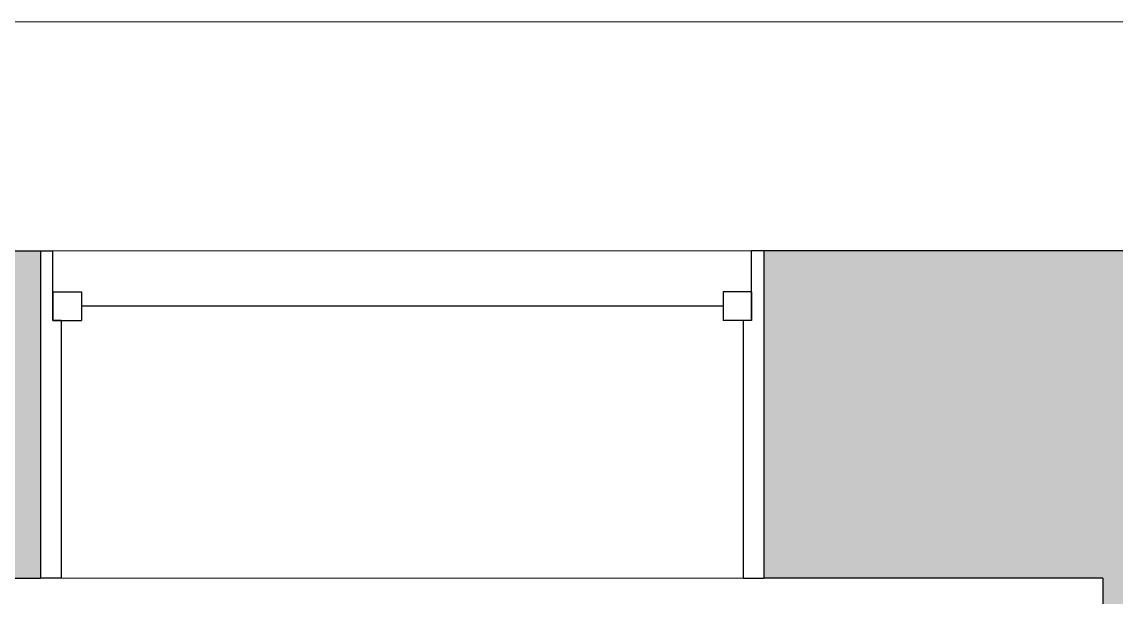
# Model space of a CAD drawing. Header units: inches. Extents: x -1176 to 1545, y -2552 to 978.
# Drawn here: x -422.9 to -356, y 542.5 to 577.7 of the extents above; entities that cross this region are included whole.
import ezdxf

# ---------------------------------------------------------------- set-up
doc = ezdxf.new("R2010")
doc.units = ezdxf.units.IN
doc.header["$MEASUREMENT"] = 0
for name, color, linetype, lineweight in [('A-FLOR', 192, 'Continuous', 18), ('A-GLAZ', 151, 'Continuous', 18), ('A-WALL', 113, 'Continuous', 18), ('A-WALL-PATT', 111, 'Continuous', 18)]:
    doc.layers.add(name, color=color, linetype=linetype, lineweight=lineweight)

# ---------------------------------------------------------------- blocks, each defined once
blk = doc.blocks.new('Double Hung - side window 4_ X 6_ 3_ H 3-6972675-2nd Floor Demo')
at = {"layer": 'A-GLAZ', "color": 8, "lineweight": 30}
for p, q in [((-20.865, 10), (-22.115, 10)), ((-20.865, 10), (-20.865, -5.75)), ((20.865, 10), (22.115, 10)), ((20.865, -5.75), (20.865, 10)), ((-21.365, -5.75), (-19.615, -5.75)), ((-21.365, -7.5), (-21.365, -5.75)), ((-21.365, -5.75), (-20.865, -5.75)), ((-21.365, -5.75), (-21.365, -10)), ((-19.615, -7.5), (-19.615, -5.75)), ((19.615, -7.5), (19.615, -5.75)), ((21.365, -5.75), (19.615, -5.75)), ((20.865, -5.75), (21.365, -5.75)), ((21.365, -7.5), (21.365, -5.75)), ((21.365, -5.75), (21.365, -10)), ((-19.615, -6.625), (19.615, -6.625)), ((-21.365, -7.5), (-19.615, -7.5)), ((21.365, -7.5), (19.615, -7.5)), ((-22.115, -10), (-21.365, -10)), ((22.115, -10), (21.365, -10))]:
    blk.add_line(p, q, dxfattribs=at)

msp = doc.modelspace()

# ---------------------------------------------------------------- hatches: boundary and pattern name
at = {"layer": 'A-WALL-PATT'}
h = msp.add_hatch(color=250, dxfattribs=at)
h.paths.add_polyline_path([(-53.535, 543.684), (-22.281, 543.684), (-22.281, 563.684), (-53.535, 563.684), (-53.535, 546.918)], flags=0)
h.paths.add_polyline_path([(-564.2, 543.684), (-516.709, 543.684), (-516.709, 563.684), (-590.071, 563.684), (-590.071, 543.684), (-570.063, 543.684)], flags=0)
h.paths.add_polyline_path([(-377.558, 543.684), (-309.043, 543.684), (-309.043, 563.684), (-377.558, 563.684), (-377.558, 546.918)], flags=0)
h.paths.add_polyline_path([(-97.765, 543.684), (-97.765, 563.684), (-152.067, 563.684), (-152.067, 543.684), (-101.073, 543.684)], flags=0)
h.paths.add_polyline_path([(-476.709, 543.684), (-421.788, 543.684), (-421.788, 563.684), (-476.709, 563.684), (-476.709, 546.918)], flags=0)
h.paths.add_polyline_path([(-213.571, 543.684), (-196.298, 543.684), (-196.298, 563.684), (-264.813, 563.684), (-264.813, 543.684), (-227.571, 543.684)], flags=0)
at = {"layer": 'A-WALL-PATT', "lineweight": 9}
h = msp.add_hatch(color=7, dxfattribs=at)
h.paths.add_polyline_path([(-344.821, 106.468), (-344.821, 307.076), (-356.821, 307.076), (-356.821, 106.468)], flags=0)
h.paths.add_polyline_path([(-344.821, 343.076), (-344.821, 543.684), (-356.821, 543.684), (-356.821, 343.076)], flags=0)

# ---------------------------------------------------------------- linework, layer by layer
at = {"layer": 'A-FLOR'}
msp.add_line((-5.285, 577.684), (-473.093, 577.684), dxfattribs=at)
at = {"layer": 'A-WALL', "color": 8, "lineweight": 30}
for p, q in [((-476.709, 563.684), (-421.788, 563.684)), ((-421.788, 563.684), (-421.788, 543.684)), ((-309.043, 563.684), (-377.558, 563.684)), ((-377.558, 563.684), (-377.558, 543.684)), ((-476.709, 543.684), (-421.788, 543.684)), ((-356.821, 543.684), (-377.558, 543.684)), ((-356.821, 543.684), (-356.821, 343.076))]:
    msp.add_line(p, q, dxfattribs=at)
at = {"layer": 'A-WALL', "lineweight": 9}
for p, q in [((-421.788, 563.684), (-377.558, 563.684)), ((-377.558, 543.684), (-421.788, 543.684))]:
    msp.add_line(p, q, dxfattribs=at)

# ---------------------------------------------------------------- block references
at = {"layer": 'A-GLAZ', "rotation": 180}
msp.add_blockref('Double Hung - side window 4_ X 6_ 3_ H 3-6972675-2nd Floor Demo', (-399.673, 553.684), dxfattribs=at)

doc.saveas('drawing.dxf')
